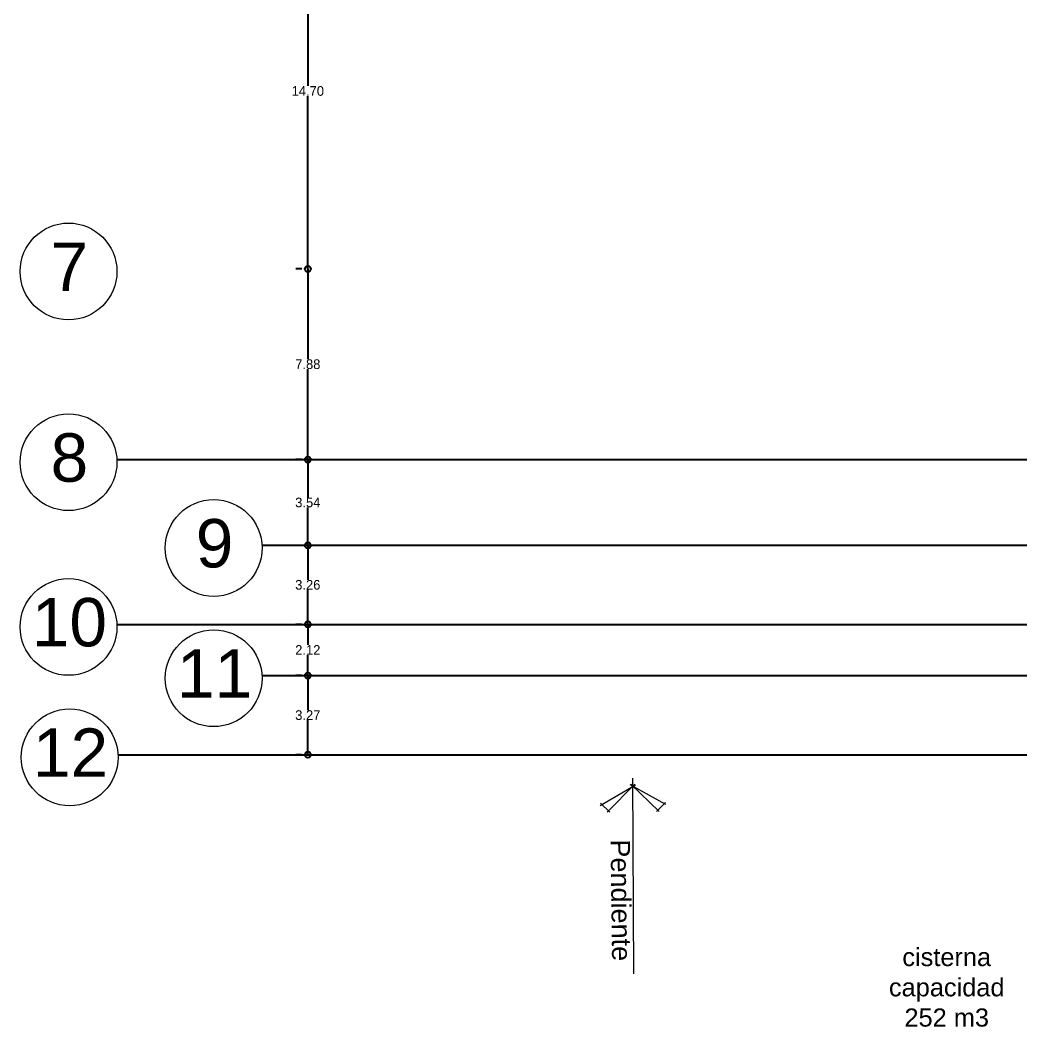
# Model space of a CAD drawing. Header units: millimetres. Extents: x 744843 to 745492, y 2520966 to 2521458.
# Drawn here: x 745292.01 to 745333.37, y 2521078.08 to 2521119.69 of the extents above; entities that cross this region are included whole.
import ezdxf
from ezdxf.enums import TextEntityAlignment as Align

# ---------------------------------------------------------------- set-up
doc = ezdxf.new("R2010")
doc.units = ezdxf.units.MM
doc.header["$PDMODE"] = 35
doc.header["$PDSIZE"] = 1
doc.layers.add('A_Cotas_Ejes', color=8, linetype='Continuous')
doc.layers.add('A_Ejes', color=8, linetype='Continuous')
doc.layers.add('A_Escaleras', color=52, linetype='Continuous', lineweight=20)
doc.layers.add('A_Textos', color=4, linetype='Continuous', lineweight=20)
doc.styles.add('Arial', font='arial.ttf', dxfattribs={"height": 1})
doc.dimstyles.new('EJES', dxfattribs={"dimtxt": 0.25, "dimasz": 0.25, "dimexe": 0.5, "dimexo": 0.25, "dimgap": 0.01, "dimtad": 0, "dimtih": 1, "dimtoh": 1, "dimzin": 4, "dimdsep": 46, "dimtxsty": 'Standard', "dimblk": 'ORIGIN', "dimcen": 0.09, "dimclrd": 8, "dimclre": 8, "dimclrt": 4, "dimadec": 1, "dimazin": 0, "dimtfac": 1, "dimtofl": 0, "dimtmove": 2, "dimatfit": 3, "dimfxl": 0.15, "dimtolj": 1, "dimtzin": 0, "dimlwd": -1, "dimlwe": -1, "dimarcsym": 0})

# ---------------------------------------------------------------- blocks, each defined once
blk = doc.blocks.new('Flecha_3')
at = {"layer": 'A_Escaleras'}
for p, q in [((-0.1511, 0.1379), (-0.0979, 0.191)), ((-0.1104, 0.1926), (0.0086, -0.0149)), ((0.0121, -0.0122), (-0.151, 0.1525)), ((0.0121, 0.0122), (-0.151, -0.1525)), ((-0.1104, -0.1926), (0.0086, 0.0149)), ((-0.1511, -0.1379), (-0.0979, -0.191))]:
    blk.add_line(p, q, dxfattribs=at)
blk = doc.blocks.new('boya-eje-2')
at = {"layer": 'A_Textos', "color": 5}
blk.add_circle((0, -2), 2, dxfattribs=at)
at = {"layer": 'A_Textos', "ltscale": 0.1, "style": 'Arial'}
blk.add_attdef('A', text='', height=2, dxfattribs=at).set_placement((0.036, -1.804), align=Align.MIDDLE_CENTER)
blk = doc.blocks.new('_Origin')
at = {"color": 0, "linetype": 'ByBlock', "lineweight": -2}
blk.add_line((0, 0), (-1, 0), dxfattribs=at)
blk.add_circle((0, 0), 0.5, dxfattribs=at)
blk = doc.blocks.new('*D282')
at = {"layer": 'A_Cotas_Ejes', "color": 8, "transparency": 16777216}
for p, q in [((745303.649, 2521109.408), (745303.399, 2521109.408)), ((745303.899, 2521109.158), (745303.899, 2521105.677)), ((745303.899, 2521101.775), (745303.899, 2521105.257)), ((745303.649, 2521101.525), (745303.399, 2521101.525))]:
    blk.add_line(p, q, dxfattribs=at)
at = {"layer": 'Defpoints', "color": 0, "transparency": 16777216}
for p in [(745303.899, 2521109.408), (745303.899, 2521109.408), (745303.899, 2521101.525)]:
    blk.add_point(p, dxfattribs=at)
at = {"layer": 'A_Cotas_Ejes', "color": 8, "transparency": 16777216, "xscale": 0.25, "yscale": 0.25, "zscale": 0.25}
for p, rotation in [((745303.899, 2521109.408), 90), ((745303.899, 2521101.525), 270)]:
    blk.add_blockref('_Origin', p, dxfattribs=dict(at, rotation=rotation))
at = {"layer": 'A_Cotas_Ejes', "color": 4, "transparency": 16777216, "insert": (745303.899, 2521105.467), "char_height": 0.4, "attachment_point": 5}
blk.add_mtext('\\A1;7.88', dxfattribs=at)
blk = doc.blocks.new('*D285')
at = {"layer": 'A_Cotas_Ejes', "color": 8, "transparency": 16777216}
for p, q in [((745303.649, 2521124.108), (745303.399, 2521124.108)), ((745303.899, 2521123.858), (745303.899, 2521116.968)), ((745303.899, 2521109.658), (745303.899, 2521116.548)), ((745303.649, 2521109.408), (745303.399, 2521109.408))]:
    blk.add_line(p, q, dxfattribs=at)
at = {"layer": 'Defpoints', "color": 0, "transparency": 16777216}
for p in [(745303.899, 2521124.108), (745303.899, 2521109.408), (745303.899, 2521109.408)]:
    blk.add_point(p, dxfattribs=at)
at = {"layer": 'A_Cotas_Ejes', "color": 8, "transparency": 16777216, "xscale": 0.25, "yscale": 0.25, "zscale": 0.25}
for p, rotation in [((745303.899, 2521124.108), 90), ((745303.899, 2521109.408), 270)]:
    blk.add_blockref('_Origin', p, dxfattribs=dict(at, rotation=rotation))
at = {"layer": 'A_Cotas_Ejes', "color": 4, "transparency": 16777216, "insert": (745303.899, 2521116.758), "char_height": 0.4, "attachment_point": 5}
blk.add_mtext('\\A1;14.70', dxfattribs=at)
blk = doc.blocks.new('*D286')
at = {"layer": 'A_Cotas_Ejes', "color": 8, "transparency": 16777216}
for p, q in [((745303.67, 2521101.525), (745303.399, 2521101.525)), ((745303.899, 2521101.275), (745303.899, 2521099.962)), ((745303.899, 2521098.23), (745303.899, 2521099.542)), ((745303.67, 2521097.98), (745303.399, 2521097.98))]:
    blk.add_line(p, q, dxfattribs=at)
at = {"layer": 'Defpoints', "color": 0, "transparency": 16777216}
for p in [(745303.899, 2521101.525), (745303.92, 2521101.525), (745303.92, 2521097.98)]:
    blk.add_point(p, dxfattribs=at)
at = {"layer": 'A_Cotas_Ejes', "color": 8, "transparency": 16777216, "xscale": 0.25, "yscale": 0.25, "zscale": 0.25}
for p, rotation in [((745303.899, 2521101.525), 90), ((745303.899, 2521097.98), 270)]:
    blk.add_blockref('_Origin', p, dxfattribs=dict(at, rotation=rotation))
at = {"layer": 'A_Cotas_Ejes', "color": 4, "transparency": 16777216, "insert": (745303.899, 2521099.752), "char_height": 0.4, "attachment_point": 5}
blk.add_mtext('\\A1;3.54', dxfattribs=at)
blk = doc.blocks.new('*D287')
at = {"layer": 'A_Cotas_Ejes', "color": 8, "transparency": 16777216}
for p, q in [((745303.649, 2521097.98), (745303.399, 2521097.98)), ((745303.899, 2521097.73), (745303.899, 2521096.559)), ((745303.899, 2521094.968), (745303.899, 2521096.139)), ((745303.649, 2521094.718), (745303.399, 2521094.718))]:
    blk.add_line(p, q, dxfattribs=at)
at = {"layer": 'Defpoints', "color": 0, "transparency": 16777216}
for p in [(745303.899, 2521097.98), (745303.899, 2521094.718), (745303.899, 2521094.718)]:
    blk.add_point(p, dxfattribs=at)
at = {"layer": 'A_Cotas_Ejes', "color": 8, "transparency": 16777216, "xscale": 0.25, "yscale": 0.25, "zscale": 0.25}
for p, rotation in [((745303.899, 2521097.98), 90), ((745303.899, 2521094.718), 270)]:
    blk.add_blockref('_Origin', p, dxfattribs=dict(at, rotation=rotation))
at = {"layer": 'A_Cotas_Ejes', "color": 4, "transparency": 16777216, "insert": (745303.899, 2521096.349), "char_height": 0.4, "attachment_point": 5}
blk.add_mtext('\\A1;3.26', dxfattribs=at)
blk = doc.blocks.new('*D288')
at = {"layer": 'A_Cotas_Ejes', "color": 8, "transparency": 16777216}
for p, q in [((745304.149, 2521094.718), (745304.399, 2521094.718)), ((745303.899, 2521094.468), (745303.899, 2521093.869)), ((745303.899, 2521092.849), (745303.899, 2521093.449)), ((745303.649, 2521092.599), (745303.399, 2521092.599))]:
    blk.add_line(p, q, dxfattribs=at)
at = {"layer": 'Defpoints', "color": 0, "transparency": 16777216}
for p in [(745303.899, 2521094.718), (745303.899, 2521092.599), (745303.899, 2521092.599)]:
    blk.add_point(p, dxfattribs=at)
at = {"layer": 'A_Cotas_Ejes', "color": 8, "transparency": 16777216, "xscale": 0.25, "yscale": 0.25, "zscale": 0.25}
for p, rotation in [((745303.899, 2521094.718), 90), ((745303.899, 2521092.599), 270)]:
    blk.add_blockref('_Origin', p, dxfattribs=dict(at, rotation=rotation))
at = {"layer": 'A_Cotas_Ejes', "color": 4, "transparency": 16777216, "insert": (745303.899, 2521093.659), "char_height": 0.4, "attachment_point": 5}
blk.add_mtext('\\A1;2.12', dxfattribs=at)
blk = doc.blocks.new('*D289')
at = {"layer": 'A_Cotas_Ejes', "color": 8, "transparency": 16777216}
for p, q in [((745303.649, 2521092.599), (745303.399, 2521092.599)), ((745303.899, 2521092.349), (745303.899, 2521091.174)), ((745303.899, 2521089.579), (745303.899, 2521090.754)), ((745303.649, 2521089.329), (745303.399, 2521089.329))]:
    blk.add_line(p, q, dxfattribs=at)
at = {"layer": 'Defpoints', "color": 0, "transparency": 16777216}
for p in [(745303.899, 2521092.599), (745303.899, 2521089.329), (745303.899, 2521089.329)]:
    blk.add_point(p, dxfattribs=at)
at = {"layer": 'A_Cotas_Ejes', "color": 8, "transparency": 16777216, "xscale": 0.25, "yscale": 0.25, "zscale": 0.25}
for p, rotation in [((745303.899, 2521092.599), 90), ((745303.899, 2521089.329), 270)]:
    blk.add_blockref('_Origin', p, dxfattribs=dict(at, rotation=rotation))
at = {"layer": 'A_Cotas_Ejes', "color": 4, "transparency": 16777216, "insert": (745303.899, 2521090.964), "char_height": 0.4, "attachment_point": 5}
blk.add_mtext('\\A1;3.27', dxfattribs=at)

msp = doc.modelspace()

# ---------------------------------------------------------------- linework, layer by layer
at = {"layer": 'A_Ejes', "ltscale": 0.5}
for p, q in [((745296.02, 2521101.525), (745459.353, 2521101.525)), ((745410.931, 2521097.98), (745302.007, 2521097.98)), ((745296.02, 2521094.718), (745459.353, 2521094.718)), ((745302.007, 2521092.599), (745459.401, 2521092.599)), ((745296.069, 2521089.329), (745459.401, 2521089.329))]:
    msp.add_line(p, q, dxfattribs=at)
at = {"layer": 'A_Escaleras'}
msp.add_line((745317.376, 2521080.272), (745317.33, 2521088.365), dxfattribs=at)

# ---------------------------------------------------------------- block references
at = {"layer": 'A_Escaleras', "xscale": -7.031250000741227, "yscale": 7.031249999068677, "zscale": 7.03125, "rotation": 270.689726888672}
msp.add_blockref('Flecha_3', (745317.332, 2521088.03), dxfattribs=at)
at = {"layer": 'A_Textos'}
for p, values in [((745294.01, 2521111.301), {'A': '7'}), ((745294.01, 2521103.417), {'A': '8'}), ((745300.01, 2521099.873), {'A': '9'}), ((745294.01, 2521096.611), {'A': '10'}), ((745300.01, 2521094.491), {'A': '11'}), ((745294.058, 2521091.221), {'A': '12'})]:
    msp.add_blockref('boya-eje-2', p, dxfattribs=at).add_auto_attribs(values)

# ---------------------------------------------------------------- texts
at = {"layer": 'A_Textos', "insert": (745317.276, 2521080.803), "char_height": 0.8, "width": 10.00444, "attachment_point": 3, "rotation": 270.7458, "style": 'Arial'}
msp.add_mtext('{\\fArial|b0|i0|c238|p34;Pendiente }', dxfattribs=at)
at = {"layer": 'A_Textos', "ltscale": 0.1, "insert": (745333.524, 2521081.345), "char_height": 0.75, "width": 6.44048, "attachment_point": 3, "rotation": 0.0147, "style": 'Arial'}
msp.add_mtext('\\pxqc;cisterna\\Pcapacidad 252 m3', dxfattribs=at)

# ---------------------------------------------------------------- dimensions: what is measured, and where the dimension line sits
at = {"layer": 'A_Cotas_Ejes'}
for p1, p2, distance, picture, middle in [((745303.899, 2521124.108), (745303.899, 2521109.408), 0, '*D285', (745303.899, 2521116.758)), ((745303.899, 2521101.525), (745303.899, 2521109.408), 0, '*D282', (745303.899, 2521105.467)), ((745303.9197, 2521097.9801), (745303.9197, 2521101.5247), 0.0212, '*D286', (745303.8986, 2521099.7524)), ((745303.899, 2521097.98), (745303.899, 2521094.718), 0, '*D287', (745303.899, 2521096.349)), ((745303.899, 2521094.718), (745303.899, 2521092.599), 0, '*D288', (745303.899, 2521093.659)), ((745303.899, 2521092.599), (745303.899, 2521089.329), 0, '*D289', (745303.899, 2521090.964))]:
    dim = msp.add_aligned_dim(p1=p1, p2=p2, distance=distance, dimstyle='EJES', override={"dimtxt": 0.4}, dxfattribs=at)
    dim.commit()
    dim.dimension.update_dxf_attribs({"geometry": picture, "text_midpoint": middle})

doc.saveas('drawing.dxf')
